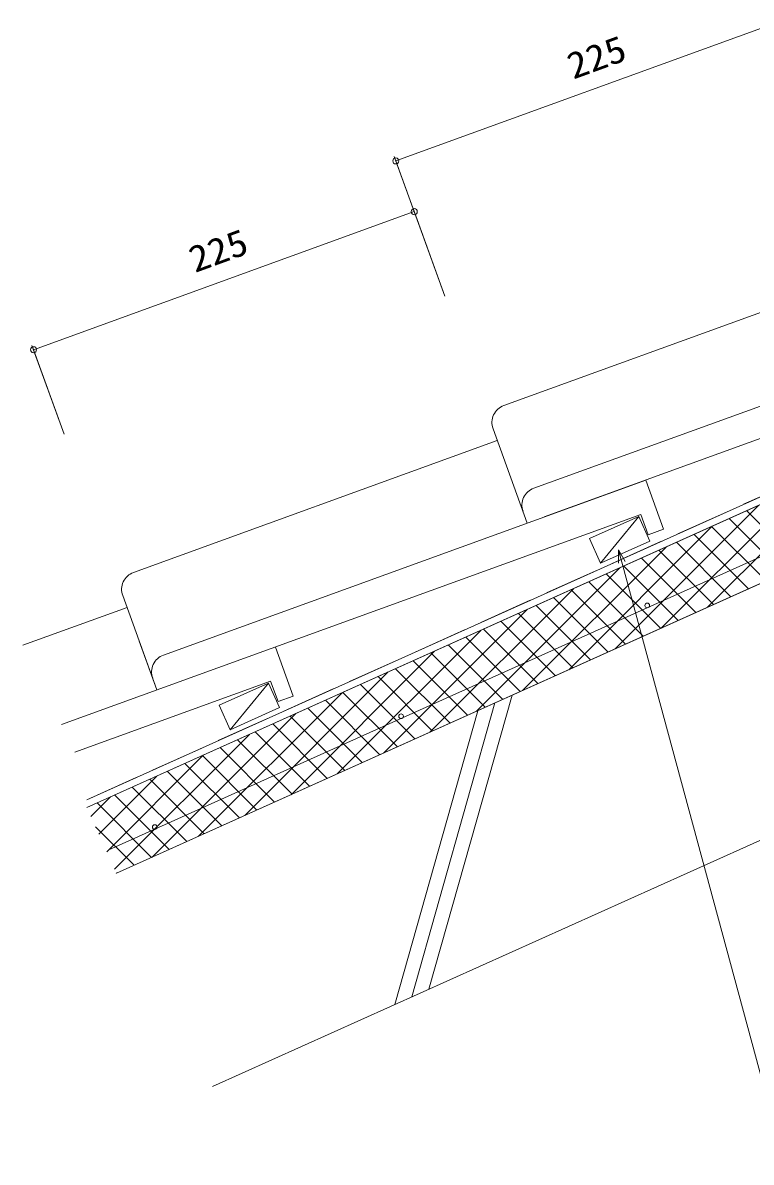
# Model space of a CAD drawing. Units: millimetres, scale not verified. Extents: x -763 to 763, y -443 to 454.
# Drawn here: x -763 to -358, y -443 to 190 of the extents above; entities that cross this region are included whole.
import ezdxf
from ezdxf.enums import TextEntityAlignment as Align

# ---------------------------------------------------------------- set-up
doc = ezdxf.new("R2010")
doc.units = ezdxf.units.MM
doc.header["$LTSCALE"] = 10
doc.linetypes.add('DASHED3', pattern=[4, 3, -1])
for name, color, linetype, lineweight in [('0-0_LAYER001', 1, 'Continuous', 18), ('0-1_LAYER002', 7, 'Continuous', 18), ('0-2_LAYER003', 7, 'Continuous', 18), ('0-3_LAYER004', 2, 'Continuous', 18)]:
    doc.layers.add(name, color=color, linetype=linetype, lineweight=lineweight)
doc.styles.add('ＭＳ ゴシック', font='')
doc.styles.get('ＭＳ ゴシック').set_extended_font_data('MS Gothic')

msp = doc.modelspace()

# ---------------------------------------------------------------- linework, layer by layer
at = {"layer": '0-0_LAYER001', "color": 2}
for p, q in [((-344.06, 189.89), (-555.57, 113.15)), ((-556.42, 115.5), (-538.52, 66.15)), ((-545.34, 84.95), (-756.85, 8.21)), ((-546.19, 87.3), (-528.28, 37.95)), ((-710.81, -282.7), (16.53, 44.6)), ((-757.7, 10.56), (-739.79, -38.79)), ((-420.62, -84.4), (-447.98, -96.71)), ((-420.62, -84.4), (-441.82, -110.39)), ((-414.47, -98.08), (-420.62, -84.4)), ((-447.98, -96.71), (-441.82, -110.39)), ((-441.82, -110.39), (-414.47, -98.08)), ((-626.39, -176.99), (-653.75, -189.3)), ((-626.39, -176.99), (-647.59, -202.98)), ((-620.23, -190.67), (-626.39, -176.99)), ((-653.75, -189.3), (-647.59, -202.98)), ((-647.59, -202.98), (-620.23, -190.67))]:
    msp.add_line(p, q, dxfattribs=at)
at = {"layer": '0-0_LAYER001', "color": 4}
for p, q in [((-478.93, -68.76), (-7.97, 102.11)), ((-495.59, -22.85), (-293.48, 50.47)), ((-501.58, -35.66), (-482.54, -88.15)), ((-501.58, -35.66), (-482.54, -88.15)), ((-701.3, -115.57), (-499.19, -42.24)), ((-406.84, -91.54), (-415.3, -94.61)), ((-707.29, -128.38), (-688.25, -180.87)), ((-762.8, -155.97), (-704.9, -134.96)), ((-698.08, -153.76), (-688.25, -180.87)), ((-622.44, -156.99), (-612.55, -184.25)), ((-625.11, -176.04), (-733.81, -215.48)), ((-625.11, -176.04), (-621.01, -187.32)), ((-612.55, -184.25), (-621.01, -187.32))]:
    msp.add_line(p, q, dxfattribs=at)
at = {"layer": '0-0_LAYER001'}
for p, q in [((-382.38, -134.91), (-302.63, -55.15)), ((-408.09, -146.48), (-328.34, -66.72)), ((-433.8, -158.05), (-354.05, -78.29)), ((-360.62, -81.25), (-330.37, -111.5)), ((-370.38, -85.64), (-340.13, -115.89)), ((-459.52, -169.62), (-379.77, -89.87)), ((-389.88, -94.42), (-359.63, -124.67)), ((-380.13, -90.03), (-349.88, -120.28)), ((-399.64, -98.81), (-369.39, -129.06)), ((-485.23, -181.19), (-405.48, -101.44)), ((-419.14, -107.59), (-388.89, -137.84)), ((-409.39, -103.2), (-379.14, -133.45)), ((-510.94, -192.76), (-431.19, -113.01)), ((-428.9, -111.97), (-398.65, -142.23)), ((-438.65, -116.36), (-408.4, -146.61)), ((-536.66, -204.33), (-456.9, -124.58)), ((-458.16, -125.14), (-427.9, -155.39)), ((-448.4, -120.75), (-418.15, -151)), ((-467.91, -129.53), (-437.66, -159.78)), ((-562.37, -215.9), (-482.62, -136.15)), ((-487.41, -138.31), (-457.16, -168.56)), ((-477.66, -133.92), (-447.41, -164.17)), ((-497.17, -142.7), (-466.92, -172.95)), ((-588.08, -227.47), (-508.33, -147.72)), ((-516.67, -151.47), (-486.42, -181.73)), ((-506.92, -147.09), (-476.67, -177.34)), ((-526.43, -155.86), (-496.18, -186.11)), ((-613.79, -239.04), (-534.04, -159.29)), ((-536.18, -160.25), (-505.93, -190.5)), ((-639.51, -250.61), (-559.76, -170.86)), ((-555.69, -169.03), (-525.44, -199.28)), ((-545.93, -164.64), (-515.68, -194.89)), ((-565.44, -173.42), (-535.19, -203.67)), ((-665.22, -262.18), (-585.47, -182.43)), ((-584.95, -182.2), (-554.7, -212.45)), ((-575.19, -177.81), (-544.94, -208.06)), ((-594.7, -186.59), (-564.45, -216.84)), ((-690.93, -273.75), (-611.18, -194)), ((-614.21, -195.36), (-583.96, -225.61)), ((-604.45, -190.98), (-574.2, -221.23)), ((-623.96, -199.75), (-593.71, -230)), ((-711.8, -280.48), (-636.9, -205.57)), ((-643.47, -208.53), (-613.22, -238.78)), ((-633.71, -204.14), (-603.46, -234.39)), ((-653.22, -212.92), (-622.97, -243.17)), ((-716.19, -270.73), (-662.61, -217.14)), ((-662.97, -217.31), (-632.72, -247.56)), ((-682.48, -226.09), (-652.23, -256.34)), ((-672.73, -221.7), (-642.48, -251.95)), ((-720.58, -260.98), (-688.32, -228.72)), ((-692.23, -230.48), (-661.98, -260.73)), ((-724.97, -251.22), (-714.03, -240.29)), ((-711.74, -239.25), (-681.49, -269.5)), ((-701.99, -234.86), (-671.73, -265.12)), ((-721.49, -243.64), (-691.24, -273.89)), ((-722.45, -256.83), (-700.99, -278.28)), ((-710.88, -282.54), (-710.75, -282.67))]:
    msp.add_line(p, q, dxfattribs=at)
at = {"layer": '0-0_LAYER001', "color": 4}
for points in [[(-473.14, -84.74), (-213.68, 9.39), (-209.59, -1.89), (-201.13, 1.18)], [(-684.65, -161.47), (-416.73, -64.27), (-406.84, -91.54)], [(-741.3, -200.11), (-419.4, -83.32), (-415.3, -94.61)]]:
    msp.add_lwpolyline(points, dxfattribs=at)
at = {"layer": '0-0_LAYER001', "color": 2}
msp.add_lwpolyline([(-431.88, -110.4), (-431.88, -102.9), (-428.13, -109.39)], dxfattribs=at)
for centre in [(-555.57, 113.15), (-545.34, 84.95), (-756.85, 8.21)]:
    msp.add_circle(centre, 1.7, dxfattribs=at)
at = {"layer": '0-0_LAYER001', "color": 4}
for centre in [(-492.18, -32.25), (-475.52, -78.16), (-697.89, -124.97), (-681.23, -170.87)]:
    msp.add_arc(centre, 10, 109.94091, 199.94091, dxfattribs=at)
at = {"layer": '0-1_LAYER002'}
for p, q in [((-555.57, 113.15), (-344.06, 189.89)), ((-528.28, 37.95), (-556.15, 114.75)), ((-727.22, -241.84), (16.53, 92.85)), ((-756.85, 8.21), (-545.34, 84.95)), ((-757.43, 9.81), (-739.79, -38.79)), ((-420.62, -84.4), (-441.82, -110.39)), ((-657.46, -401.25), (16.53, -97.95)), ((-441.82, -110.39), (-414.47, -98.08)), ((-431.88, -102.9), (-431.88, -110.4)), ((-431.88, -102.9), (-428.13, -109.39)), ((-431.88, -102.9), (-339.85, -443.28)), ((-647.59, -202.98), (-626.39, -176.99)), ((-500.53, -188.07), (-546.68, -351.4)), ((-537.16, -347.11), (-491, -183.79)), ((-556.21, -355.68), (-510.05, -192.36))]:
    msp.add_line(p, q, dxfattribs=at)
for points in [[(760.27, -246.22), (16.53, 88.47), (-727.22, -246.22)], [(-710.81, -282.7), (16.53, 44.6), (743.01, -282.31)], [(-441.82, -110.39), (-447.98, -96.71), (-420.62, -84.4), (-414.47, -98.08)]]:
    msp.add_lwpolyline(points, dxfattribs=at)
msp.add_lwpolyline([(-653.75, -189.3), (-626.39, -176.99), (-620.23, -190.67), (-647.59, -202.98)], close=True, dxfattribs=at)
at = {"layer": '0-2_LAYER003', "color": 2}
for p, q in [((-727.22, -246.22), (16.53, 88.47)), ((-657.46, -401.25), (16.53, -97.95)), ((-500.53, -188.07), (-546.68, -351.4)), ((-491, -183.79), (-537.16, -347.11)), ((-510.05, -192.36), (-556.21, -355.69))]:
    msp.add_line(p, q, dxfattribs=at)
at = {"layer": '0-3_LAYER004', "linetype": 'DASHED3'}
msp.add_line((-727.22, -241.84), (16.53, 92.85), dxfattribs=at)
at = {"layer": '0-3_LAYER004', "color": 3}
msp.add_line((-715.05, -269.75), (2.67, 53.22), dxfattribs=at)
for centre in [(-415.89, -133.91), (-552.67, -195.47), (-689.46, -257.02)]:
    msp.add_circle(centre, 1.3, dxfattribs=at)

# ---------------------------------------------------------------- texts
at = {"layer": '0-2_LAYER003', "style": 'ＭＳ ゴシック', "width": 1.1}
for p in [(-455.53, 154.17), (-665.65, 46.7)]:
    msp.add_text('225', height=14.66, rotation=20.061, dxfattribs=at).set_placement(p, align=Align.BOTTOM_LEFT)

doc.saveas('drawing.dxf')
